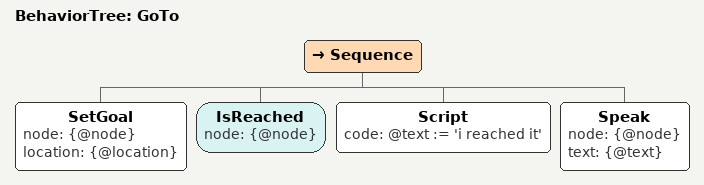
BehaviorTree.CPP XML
<?xml version="1.0" encoding="UTF-8"?>
<root BTCPP_format="4">
  <BehaviorTree ID="GoTo">
    <Sequence>
      <SetGoal node="{@node}" location="{@location}"/>

      <IsReached node="{@node}"/>

      <Script code="@text := 'i reached it'"/>
      <Speak node="{@node}" text="{@text}"/>
    </Sequence>
  </BehaviorTree>

</root>
